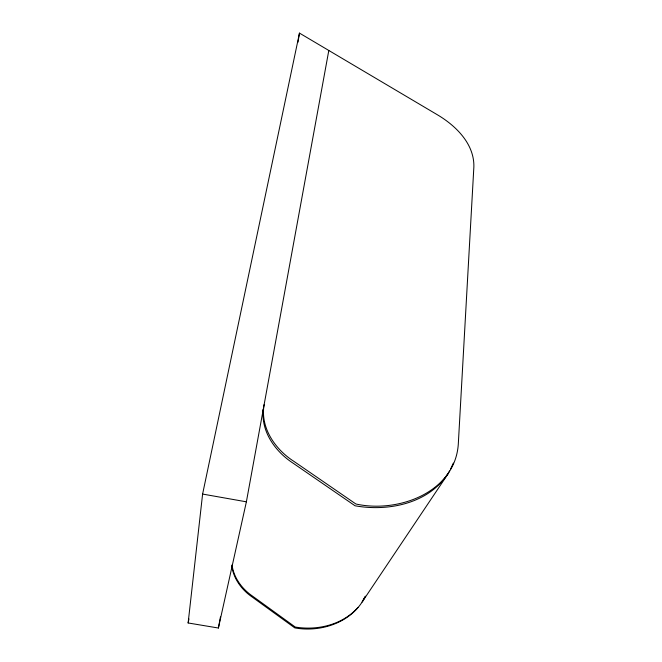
<?xml version="1.0" encoding="UTF-8"?>
<svg xmlns="http://www.w3.org/2000/svg" width="662" height="662" viewBox="0 0 662 662"><rect width="100%" height="100%" fill="white"/><g stroke="black" fill="none" stroke-linecap="round" stroke-linejoin="round"><path stroke-width="0.99" d="M328.807 50.469L246.38 501.821L218.394 628.023L188.132 622.967L202.605 494.067L299.472 33.1L437.64 114.931C456.019 125.896 474.447 143.952 473.868 166.923L458.286 444.351C454.868 492.735 397.672 513.34 355.891 503.989L293.754 461.265C275.111 449.366 260.05 427.553 264.13 404.606M263.31 409.695C260.845 431.632 275.458 451.774 293.158 463.21L355.014 505.768C389.223 511.999 431.078 503.004 449.597 470.963M297.974 42.277L299.472 33.1M218.394 628.023L220.446 616.926M188.132 622.967L188.951 618.92M262.599 411.781L263.029 409.761M453.338 463.086L450.499 469.234M362.089 602.089L364.754 597.099M231.774 565.993C233.529 578.679 241.638 589.792 252.057 596.942L294.813 627.907C321.682 632.748 353.202 621.999 365.383 596.172M362.702 601.17L448.248 473.553M358.084 607.344C342.643 624.738 317.652 630.803 295.244 627.038L252.346 595.99C241.903 588.824 233.769 577.686 232.006 564.959M202.605 494.067L246.38 501.821"/></g></svg>
